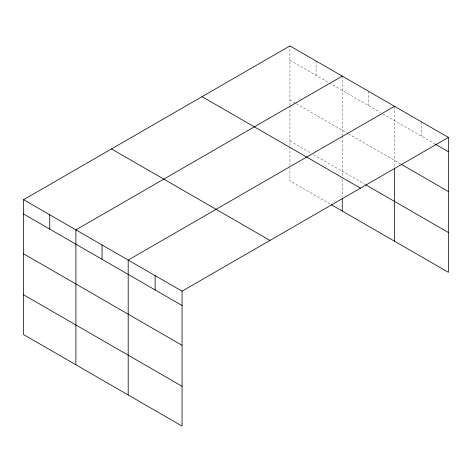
<?xml version="1.0" encoding="UTF-8"?>
<svg xmlns="http://www.w3.org/2000/svg" width="472" height="472" viewBox="0 0 472 472"><rect width="100%" height="100%" fill="white"/><g stroke="black" fill="none" stroke-linecap="round" stroke-linejoin="round"><path stroke-width="0.35" stroke-dasharray="2.36 1.77" d="M289.938 105.156L289.938 45.92M289.938 60.239L328.837 82.7M329.474 83.066L380.491 112.525M383.046 113.994L434.618 143.771M289.938 100.035L295.673 103.344M296.31 103.716L347.97 133.535M348.607 133.906L400.787 164.032M289.938 141.028L310.983 153.182M313.532 154.651L365.186 184.475M330.111 204.016L289.938 180.823L289.938 168.297M421.461 121.859L421.461 136.178M394.521 106.306L394.521 167.005M368.378 91.208L368.378 105.527M342.229 76.116L342.229 135.346M342.229 136.083L342.229 176.38M342.229 179.325L342.229 197.013M316.081 61.018L316.081 75.337M289.938 105.887L289.938 146.19M289.938 146.928L289.938 165.347"/><path stroke-width="0.71" d="M448.4 137.411L289.938 45.92L23.6 199.691L23.6 334.589L182.062 426.08L182.062 291.177L448.4 137.411L448.4 272.309L331.385 204.754M342.229 76.116L75.892 229.882L75.892 364.779M394.521 106.306L128.189 260.072L128.189 394.97M435.243 144.131L448.4 151.73M401.412 164.392L448.4 191.52M365.824 184.847L448.4 232.519M202.045 96.666L360.508 188.157M111.492 148.945L269.954 240.437M23.6 199.691L182.062 291.177M23.6 214.011L182.062 305.496M23.6 253.8L182.062 345.292M23.6 294.799L182.062 386.285M394.521 168.469L394.521 241.204M342.229 198.488L342.229 211.013M155.123 275.624L155.123 289.944M102.04 244.974L102.04 259.293M49.749 214.784L49.749 229.103"/></g></svg>
